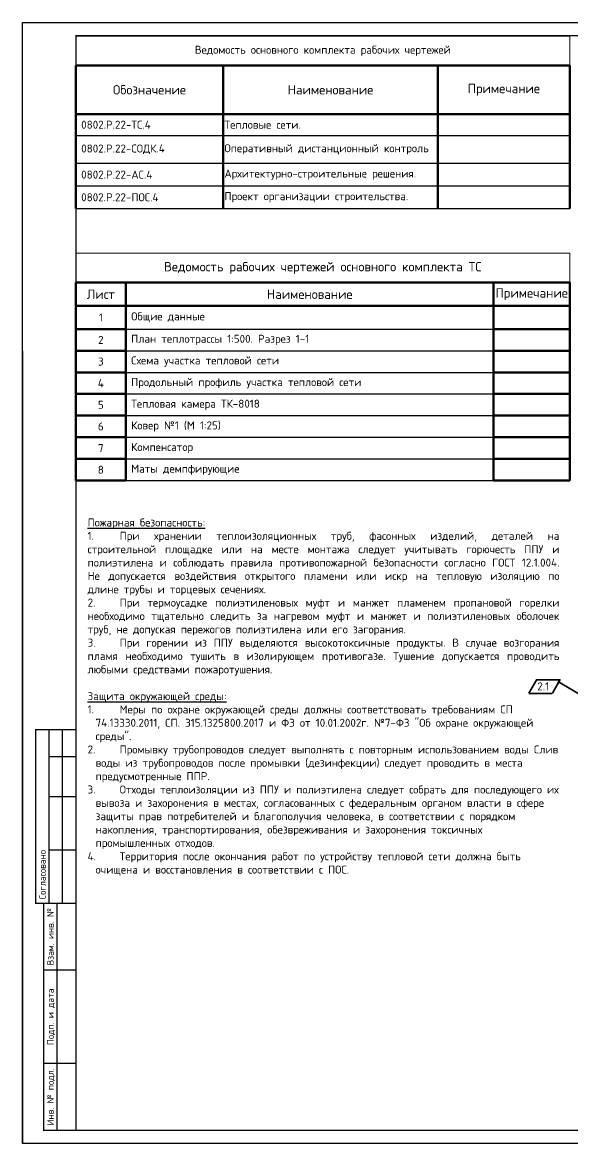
# Model space of a CAD drawing. Header units: millimetres. Extents: x 1990 to 8783, y 397 to 3825.
# Drawn here: x 2237.6 to 2443.6, y 1179.4 to 1599.4 of the extents above; entities that cross this region are included whole.
import ezdxf
from ezdxf.enums import TextEntityAlignment as Align

# ---------------------------------------------------------------- set-up
doc = ezdxf.new("R2010")
doc.units = ezdxf.units.MM
for name, color, linetype, lineweight in [('Размер 3.5', 250, 'Continuous', 35), ('Размерный', 4, 'Continuous', 30), ('Размеры на чертеже', 250, 'Continuous', 25), ('Таблица', 3, 'Continuous', 30)]:
    doc.layers.add(name, color=color, linetype=linetype, lineweight=lineweight)
doc.styles.add('-ISOCPEUR-', font='isocpeur.ttf')
doc.styles.get("Standard").update_dxf_attribs({"font": 'arial.ttf'})

# ---------------------------------------------------------------- blocks, each defined once
blk = doc.blocks.new('*U369')
blk.add_lwpolyline([(0, 123), (594, 123), (594, -297), (0, -297)], close=True)
at = {"const_width": 0.5}
blk.add_lwpolyline([(20, 118), (589, 118), (589, -292), (20, -292)], close=True, dxfattribs=at)
for points in [[(20, -207), (5, -207), (5, -142), (20, -142)], [(10, -142), (10, -207)], [(15, -142), (15, -207)], [(10, -152), (20, -152)], [(10, -167), (20, -167)], [(10, -187), (20, -187)], [(20, -292), (8, -292), (8, -207), (20, -207)], [(13, -207), (13, -292)], [(8, -232), (20, -232)], [(8, -267), (20, -267)]]:
    blk.add_lwpolyline(points, dxfattribs=at)
at = {"style": '-ISOCPEUR-'}
blk.add_text('Согласовано', height=2.5, rotation=90, dxfattribs=at).set_placement((7.5, -205.5), align=Align.MIDDLE_LEFT)
for s, p in [('Взам. инв. №', (10.5, -219.5)), ('Подп. и дата', (10.5, -249.5)), ('Инв. № подл.', (10.5, -279.5))]:
    blk.add_text(s, height=2.5, rotation=90, dxfattribs=at).set_placement(p, align=Align.MIDDLE_CENTER)
blk.add_attdef('РАЗРАБОТАЛ', text='', height=2.5).set_placement((424.5, -264.22), align=Align.MIDDLE_LEFT)
at = {"flags": 8}
for tag, height, p in [('ДАТА', 2.5, (464.07, -264.4)), ('ЛИСТ', 3, (560.39, -271.92)), ('ЛИСТОВ', 3, (577.89, -271.92))]:
    blk.add_attdef(tag, text='', height=height, dxfattribs=at).set_placement(p, align=Align.MIDDLE_CENTER)
blk.add_attdef('ПРОВЕРИЛ', (424.75, -270.73), '', height=2.5)
at = {"lineweight": 30, "flags": 104}
for tag, p in [('ТЕПЛОВЫЕ_СЕТИ', (504, -269.5)), ('ИМЯ_ЧЕРТЕЖА', (504, -284.5))]:
    blk.add_attdef(tag, text='', height=3, dxfattribs=at).set_placement(p, align=Align.MIDDLE_CENTER)
at = {"style": '-ISOCPEUR-', "flags": 8}
blk.add_attdef('ФОРМАТ', text='', height=3, dxfattribs=at).set_placement((554.97, -294.75), align=Align.MIDDLE_CENTER)
blk = doc.blocks.new('*T67')
at = {"layer": 'Defpoints', "color": 8, "linetype": 'ByBlock', "lineweight": 0, "transparency": 16777216}
for p, q in [((0, 0), (185, 0)), ((0, 0), (0, -11)), ((185, 0), (185, -11))]:
    blk.add_line(p, q, dxfattribs=at)
at = {"layer": 'Таблица', "color": 0, "lineweight": 50, "transparency": 16777216}
for p, q in [((0, -11), (185, -11)), ((0, -11), (0, -64.6)), ((55.16, -11), (55.16, -64.6)), ((135.58, -11), (135.58, -64.6)), ((185, -11), (185, -64.6)), ((0, -29.17), (185, -29.17))]:
    blk.add_line(p, q, dxfattribs=at)
at = {"layer": 'Таблица', "color": 0, "lineweight": 30, "transparency": 16777216}
for p, q in [((0, -37.17), (185, -37.17)), ((0, -47.62), (185, -47.62)), ((0, -56.11), (185, -56.11)), ((0, -64.6), (185, -64.6))]:
    blk.add_line(p, q, dxfattribs=at)
at = {"layer": 'Таблица', "color": 0, "transparency": 16777216, "char_height": 3, "style": '-ISOCPEUR-'}
for s, insert, width, attachment_point in [('Ведомость основного комплекта рабочих чертежей', (92.5, -5.5), 182, 5), ('{\\C7;0802.Р.22-ТС.4}', (2, -33.17), 51.157, 4), ('Тепловые сети. ', (55.66, -33.17), 79.427, 4), ('{\\C7;0802.Р.22-СОДК.4}', (2, -42.4), 51.157, 4), ('Оперативный дистанционный контроль', (55.66, -42.4), 79.427, 4), ('{\\C7;0802.Р.22-АС.4}', (2, -51.87), 51.157, 4), ('Архитектурно-строительные решения.', (55.66, -51.87), 79.427, 4), ('{\\C18;Проект организации строительства.}', (55.66, -60.36), 79.427, 4), ('{\\C7;0802.Р.22-ПОС.4}', (2, -60.36), 51.157, 4)]:
    blk.add_mtext(s, dxfattribs=dict(at, insert=insert, width=width, attachment_point=attachment_point))
at = {"layer": 'Таблица', "color": 7, "transparency": 16777216, "char_height": 3.5, "attachment_point": 5, "style": '-ISOCPEUR-'}
for s, insert, width in [('Обозначение ', (27.58, -20.08), 52.157), ('Наименование ', (95.37, -20.08), 77.427), ('Примечание', (160.29, -20.08), 46.4161)]:
    blk.add_mtext(s, dxfattribs=dict(at, insert=insert, width=width))
blk = doc.blocks.new('*T68')
at = {"layer": 'Defpoints', "color": 8, "linetype": 'ByBlock', "lineweight": 0, "transparency": 16777216}
for p, q in [((0, 0), (185, 0)), ((0, 0), (0, -11)), ((185, 0), (185, -11))]:
    blk.add_line(p, q, dxfattribs=at)
at = {"layer": 'Таблица', "color": 0, "lineweight": 50, "transparency": 16777216}
for p, q in [((0, -11), (185, -11)), ((0, -11), (0, -85.14)), ((18.73, -11), (18.73, -85.14)), ((156.43, -11), (156.43, -85.14)), ((185, -11), (185, -85.14)), ((0, -19.69), (185, -19.69)), ((0, -28.39), (18.73, -28.39)), ((156.43, -28.39), (185, -28.39)), ((0, -36.5), (18.73, -36.5)), ((156.43, -36.5), (185, -36.5)), ((0, -44.6), (18.73, -44.6)), ((156.43, -44.6), (185, -44.6)), ((0, -52.71), (18.73, -52.71)), ((156.43, -52.71), (185, -52.71)), ((0, -60.82), (18.73, -60.82)), ((156.43, -60.82), (185, -60.82)), ((0, -68.93), (18.73, -68.93)), ((156.43, -68.93), (185, -68.93)), ((0, -77.03), (18.73, -77.03)), ((156.43, -77.03), (185, -77.03)), ((0, -85.14), (18.73, -85.14)), ((156.43, -85.14), (185, -85.14))]:
    blk.add_line(p, q, dxfattribs=at)
at = {"layer": 'Таблица', "color": 0, "lineweight": 30, "transparency": 16777216}
for p, q in [((18.73, -28.39), (156.43, -28.39)), ((18.73, -36.5), (156.43, -36.5)), ((18.73, -44.6), (156.43, -44.6)), ((18.73, -52.71), (156.43, -52.71)), ((18.73, -60.82), (156.43, -60.82)), ((18.73, -68.93), (156.43, -68.93)), ((18.73, -77.03), (156.43, -77.03)), ((18.73, -85.14), (156.43, -85.14))]:
    blk.add_line(p, q, dxfattribs=at)
at = {"layer": 'Таблица', "color": 7, "transparency": 16777216, "char_height": 3.5, "attachment_point": 5, "style": '-ISOCPEUR-'}
for s, insert, width in [('Ведомость рабочих чертежей основного комплекта ТС', (92.5, -5.5), 182), ('Наименование', (87.58, -15.34), 134.7079), ('Примечание', (170.72, -15.34), 25.5651)]:
    blk.add_mtext(s, dxfattribs=dict(at, insert=insert, width=width))
at = {"layer": 'Таблица', "color": 0, "transparency": 16777216, "style": '-ISOCPEUR-'}
for s, insert, char_height, width, attachment_point in [('Лист', (9.36, -15.34), 3.5, 15.727, 5), ('1', (9.36, -24.04), 3, 15.727, 5), ('{\\fISOCPEUR|b0|i0|c204|p34;\\Q0;\\C7;Общие данные }', (20.73, -24.04), 3, 133.7079, 4), ('2', (9.36, -32.44), 3, 15.727, 5), ('{\\C7;План теплотрассы 1:500. Разрез 1-1}', (20.73, -32.44), 3, 133.7079, 4), ('3', (9.36, -40.55), 3, 15.727, 5), ('{\\C7;Схема участка тепловой сети}', (20.73, -40.55), 3, 133.7079, 4), ('4', (9.36, -48.66), 3, 15.727, 5), ('{\\C7;Продольный профиль участка тепловой сети}', (20.73, -48.66), 3, 133.7079, 4), ('5', (9.36, -56.76), 3, 15.727, 5), ('{\\C7;Тепловая камера ТК-8018}', (20.73, -56.76), 3, 133.7079, 4), ('{\\C7;Ковер №1 (М 1:25)}', (20.73, -64.87), 3, 133.7079, 4), ('6', (9.36, -64.87), 3, 15.727, 5), ('Компенсатор', (20.73, -72.98), 3, 133.7079, 4), ('7', (9.36, -72.98), 3, 15.727, 5), ('8', (9.36, -81.09), 3, 15.727, 5), ('{\\C7;Маты демпфирующие}', (20.73, -81.09), 3, 133.7079, 4)]:
    blk.add_mtext(s, dxfattribs=dict(at, insert=insert, char_height=char_height, width=width, attachment_point=attachment_point))

msp = doc.modelspace()

# ---------------------------------------------------------------- linework, layer by layer
at = {"color": 18, "lineweight": 35, "true_color": 0x000000}
for p, q in [((2430.258, 1353.18), (2427.299, 1348.055)), ((2430.076, 1353.09), (2438.936, 1353.09)), ((2439.02, 1353.18), (2436.061, 1348.055)), ((2438.039, 1352.402), (2445.976, 1347.819)), ((2427.239, 1347.957), (2435.998, 1347.957))]:
    msp.add_line(p, q, dxfattribs=at)
at = {"layer": 'Размер 3.5', "lineweight": 25}
msp.add_line((2237.597, 1476.353), (2237.597, 1179.353), dxfattribs=at)

# ---------------------------------------------------------------- block references
for name, p in [('*T67', (2257.597, 1594.206)), ('*T68', (2257.597, 1512.867))]:
    msp.add_blockref(name, p)
at = {"layer": 'Размеры на чертеже', "lineweight": 90}
msp.add_blockref('*U369', (2237.597, 1476.353), dxfattribs=at)

# ---------------------------------------------------------------- texts
at = {"layer": 'Размер 3.5', "lineweight": 25, "insert": (2261.992, 1413.506), "char_height": 3, "width": 176.17786, "attachment_point": 1, "style": '-ISOCPEUR-'}
msp.add_mtext('\\pxi-1,l1;{\\LПожарная безопасность:} \\P\\pi0,l0,qj;1.^IПри хранении теплоизоляционных труб, фасонных изделий, деталей на строительной площадке или на месте монтажа следует учитывать горючесть ППУ и полиэтилена и соблюдать правила противопожарной безопасности согласно ГОСТ 12.1.004. Не допускается воздействия открытого пламени или искр на тепловую изоляцию по длине трубы и торцевых сечениях.\\P2.^IПри термоусадке полиэтиленовых муфт и манжет пламенем пропановой горелки необходимо тщательно следить за нагревом муфт и манжет и полиэтиленовых оболочек труб, не допуская пережогов полиэтилена или его загорания.\\P3.^IПри горении из ППУ выделяются высокотоксичные продукты. В случае возгорания пламя необходимо тушить в изолирующем противогазе. Тушение допускается проводить любыми средствами пожаротушения.\\P\\pi-1,l1,q*;\\P{\\LЗащита окружающей среды:\\P\\pi0,l0,qj;}1.^IМеры по охране окружающей среды должны соответствовать требованиям СП 74.13330.2011, СП. 315.1325800.2017 и ФЗ от 10.01.2002г. №7-ФЗ "Об охране окружающей среды".\\P2.^IПромывку трубопроводов следует выполнять с повторным использованием воды Слив воды из трубопроводов после промывки (дезинфекции) следует проводить в места предусмотренные ППР. \\P3.^IОтходы теплоизоляции из ППУ и полиэтилена следует собрать для последующего их вывоза и захоронения в местах, согласованных с федеральным органом власти в сфере защиты прав потребителей и благополучия человека, в соответствии с порядком накопления, транспортирования, обезвреживания и захоронения токсичных промышленных отходов.  \\P4.^IТерритория после окончания работ по устройству тепловой сети должна быть очищена и восстановления в соответствии с ПОС.  ', dxfattribs=at)
at = {"layer": 'Размерный', "color": 0, "style": '-ISOCPEUR-'}
msp.add_text('2.1', height=3, dxfattribs=at).set_placement((2430.413, 1349.142))

doc.saveas('drawing.dxf')
